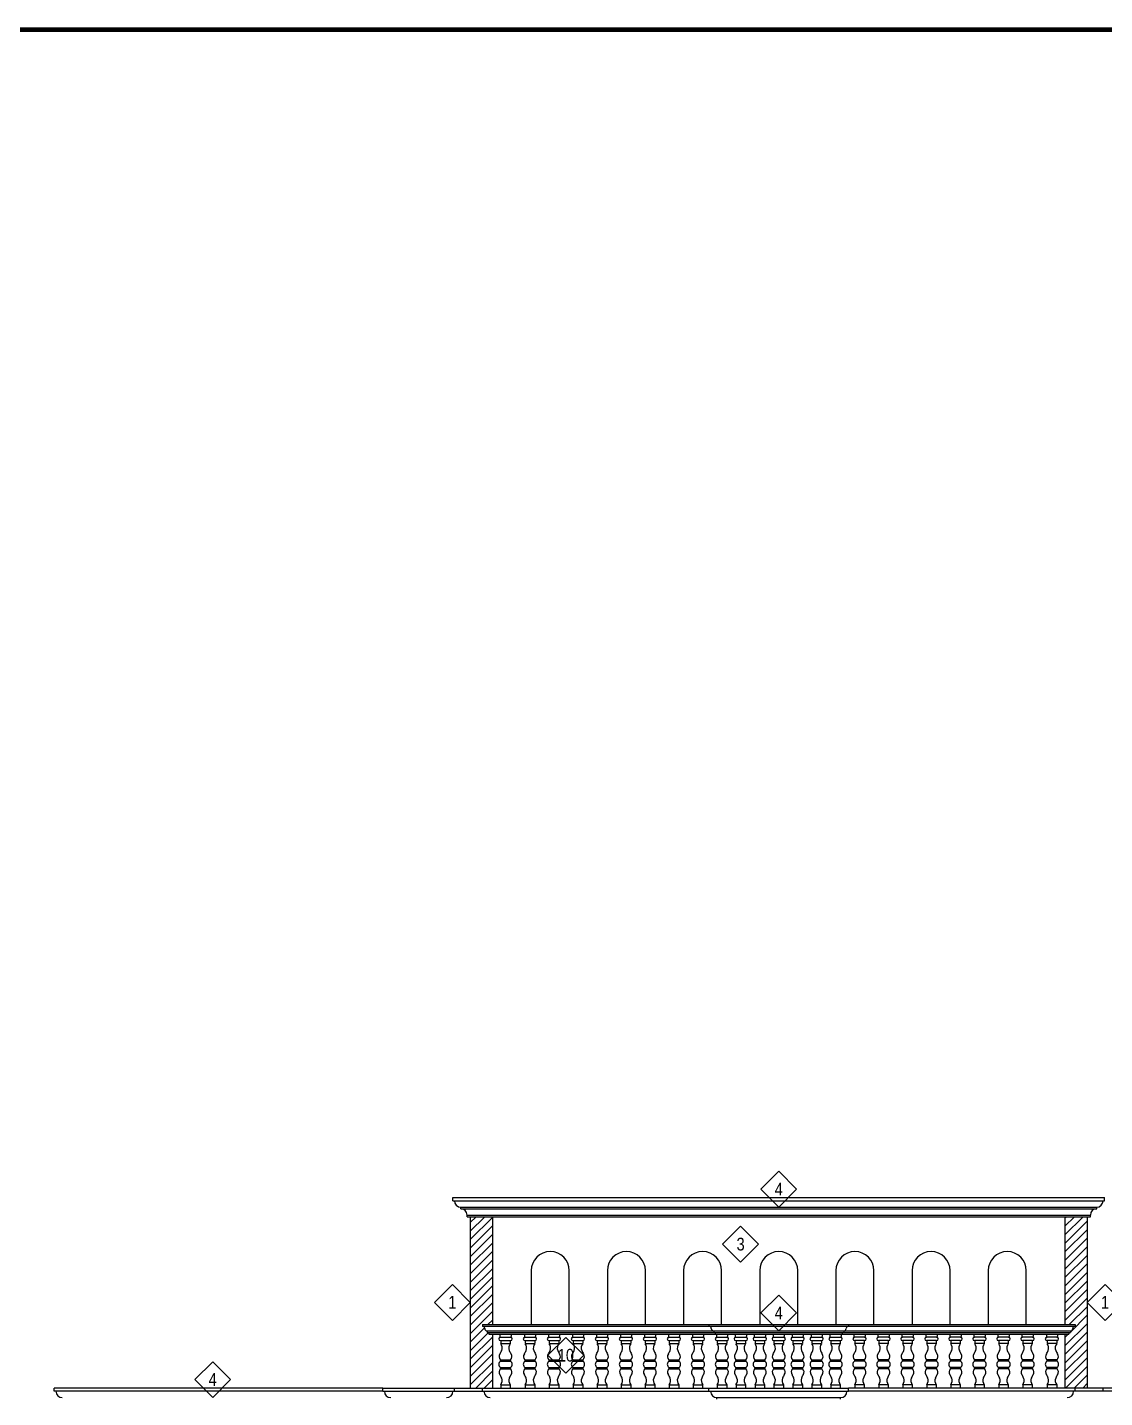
# Model space of a CAD drawing. Header units: millimetres. Extents: x 0 to 273, y 0 to 92.
# Drawn here: x 16.92 to 33.9, y 22.7 to 44.29 of the extents above; entities that cross this region are included whole.
import ezdxf
from ezdxf.enums import TextEntityAlignment as Align

# ---------------------------------------------------------------- set-up
doc = ezdxf.new("R2010")
doc.units = ezdxf.units.MM
for name, color, linetype in [('Ashurados', 8, 'Continuous'), ('FORMATO', 7, 'Continuous'), ('Texto', 7, 'Continuous'), ('Trazo', 7, 'Continuous')]:
    doc.layers.add(name, color=color, linetype=linetype)
doc.styles.add('style4', font='')
doc.styles.get('style4').set_extended_font_data('DaxCondensed')
pattern_1 = [(45, (-83.70991, -69.0885), (-0.06735192, 0.06735192), [])]

msp = doc.modelspace()

# ---------------------------------------------------------------- hatches: boundary and pattern name
at = {"layer": 'Ashurados'}
h = msp.add_hatch(dxfattribs=at)
h.set_pattern_fill('ANSI31', color=4, scale=0.03, style=0)
h.set_pattern_definition(pattern_1)
h.paths.add_polyline_path([(24.253, 25.55), (23.903, 25.55), (23.903, 22.85), (24.093, 22.85), (24.253, 22.85), (24.253, 23.7), (24.193, 23.7), (24.193, 23.725), (24.168, 23.725), (24.168, 23.75, -0.414214), (24.13, 23.788, 0.414214), (24.093, 23.825), (24.093, 23.85), (24.253, 23.85)])
h = msp.add_hatch(dxfattribs=at)
h.set_pattern_fill('ANSI31', color=4, scale=0.03, style=0)
h.set_pattern_definition(pattern_1)
h.paths.add_polyline_path([(33.273, 23.85), (33.433, 23.85), (33.433, 23.825, 0.414214), (33.395, 23.788, -0.414214), (33.358, 23.75), (33.358, 23.725), (33.333, 23.725), (33.333, 23.7), (33.273, 23.7), (33.273, 22.85), (33.433, 22.85), (33.623, 22.85), (33.623, 25.55), (33.273, 25.55)])

# ---------------------------------------------------------------- linework, layer by layer
at = {"layer": 'FORMATO', "const_width": 0.075}
msp.add_lwpolyline([(56.025, 1.5), (56.025, 44.25), (1.5, 44.25), (1.5, 1.5)], close=True, dxfattribs=at)
at = {"layer": 'Texto'}
for points in [[(28.48, 25.983), (28.763, 26.266), (29.045, 25.983), (28.763, 25.7)], [(27.879, 25.116), (28.162, 25.399), (28.445, 25.116), (28.162, 24.833)], [(23.337, 24.2), (23.62, 24.483), (23.903, 24.2), (23.62, 23.917)], [(33.623, 24.2), (33.905, 24.483), (34.188, 24.2), (33.905, 23.917)], [(28.48, 24.033), (28.763, 24.316), (29.045, 24.033), (28.763, 23.75)], [(25.126, 23.366), (25.409, 23.649), (25.692, 23.366), (25.409, 23.083)], [(19.56, 22.983), (19.843, 23.266), (20.125, 22.983), (19.843, 22.7)]]:
    msp.add_lwpolyline(points, close=True, dxfattribs=at)
at = {"layer": 'Trazo', "color": 4}
for p, q in [((23.628, 25.85), (33.898, 25.85)), ((23.628, 25.8), (23.628, 25.85)), ((23.628, 25.8), (33.898, 25.8)), ((23.753, 25.7), (33.773, 25.7)), ((23.753, 25.675), (23.753, 25.7)), ((33.773, 25.675), (33.773, 25.7)), ((33.898, 25.8), (33.898, 25.85)), ((23.753, 25.675), (33.773, 25.675)), ((23.853, 25.575), (33.673, 25.575)), ((23.853, 25.55), (23.853, 25.575)), ((23.853, 25.55), (33.673, 25.55)), ((33.673, 25.55), (33.673, 25.575)), ((24.093, 23.85), (33.433, 23.85)), ((24.093, 23.85), (24.093, 23.825)), ((24.093, 23.825), (33.433, 23.825)), ((24.168, 23.75), (33.358, 23.75)), ((24.168, 23.75), (24.168, 23.725)), ((27.663, 23.85), (27.663, 23.825)), ((27.738, 23.75), (27.738, 23.725)), ((29.788, 23.75), (29.788, 23.725)), ((29.863, 23.85), (29.863, 23.825)), ((33.358, 23.75), (33.358, 23.725)), ((33.433, 23.85), (33.433, 23.825)), ((24.168, 23.725), (33.358, 23.725)), ((24.193, 23.725), (24.193, 23.7)), ((24.193, 23.7), (33.333, 23.7)), ((27.763, 23.725), (27.763, 23.7)), ((29.763, 23.725), (29.763, 23.7)), ((33.333, 23.725), (33.333, 23.7)), ((22.523, 22.85), (17.348, 22.85)), ((17.348, 22.8), (17.348, 22.85)), ((22.523, 22.8), (17.348, 22.8)), ((23.653, 22.85), (24.093, 22.85)), ((23.653, 22.8), (24.093, 22.8)), ((24.093, 22.85), (27.663, 22.85)), ((24.093, 22.8), (24.093, 22.85)), ((24.093, 22.8), (27.663, 22.8)), ((33.433, 22.85), (29.863, 22.85)), ((33.433, 22.8), (29.863, 22.8)), ((33.433, 22.8), (33.433, 22.85)), ((33.873, 22.85), (33.433, 22.85)), ((33.873, 22.8), (33.433, 22.8))]:
    msp.add_line(p, q, dxfattribs=at)
at = {"layer": 'Trazo'}
for p, q in [((23.903, 25.55), (23.903, 22.85)), ((33.623, 25.55), (33.623, 22.85)), ((24.37, 23.7), (24.37, 23.66)), ((24.377, 23.65), (24.537, 23.65)), ((24.377, 23.6), (24.537, 23.6)), ((24.382, 23.6), (24.382, 23.55)), ((24.382, 23.55), (24.532, 23.55)), ((24.532, 23.6), (24.532, 23.55)), ((24.545, 23.7), (24.545, 23.66)), ((24.755, 23.7), (24.755, 23.66)), ((24.763, 23.65), (24.923, 23.65)), ((24.763, 23.6), (24.923, 23.6)), ((24.768, 23.6), (24.768, 23.55)), ((24.768, 23.55), (24.918, 23.55)), ((24.918, 23.6), (24.918, 23.55)), ((24.93, 23.7), (24.93, 23.66)), ((25.133, 23.7), (25.133, 23.66)), ((25.141, 23.65), (25.301, 23.65)), ((25.141, 23.6), (25.301, 23.6)), ((25.146, 23.6), (25.146, 23.55)), ((25.146, 23.55), (25.296, 23.55)), ((25.296, 23.6), (25.296, 23.55)), ((25.308, 23.7), (25.308, 23.66)), ((25.511, 23.7), (25.511, 23.66)), ((25.519, 23.65), (25.679, 23.65)), ((25.519, 23.6), (25.679, 23.6)), ((25.524, 23.6), (25.524, 23.55)), ((25.524, 23.55), (25.674, 23.55)), ((25.674, 23.6), (25.674, 23.55)), ((25.686, 23.7), (25.686, 23.66)), ((25.889, 23.7), (25.889, 23.66)), ((25.897, 23.65), (26.057, 23.65)), ((25.897, 23.6), (26.057, 23.6)), ((25.902, 23.6), (25.902, 23.55)), ((25.902, 23.55), (26.052, 23.55)), ((26.052, 23.6), (26.052, 23.55)), ((26.064, 23.7), (26.064, 23.66)), ((26.268, 23.7), (26.268, 23.66)), ((26.275, 23.65), (26.435, 23.65)), ((26.275, 23.6), (26.435, 23.6)), ((26.28, 23.6), (26.28, 23.55)), ((26.28, 23.55), (26.43, 23.55)), ((26.43, 23.6), (26.43, 23.55)), ((26.443, 23.7), (26.443, 23.66)), ((26.646, 23.7), (26.646, 23.66)), ((26.653, 23.65), (26.813, 23.65)), ((26.653, 23.6), (26.813, 23.6)), ((26.658, 23.6), (26.658, 23.55)), ((26.658, 23.55), (26.808, 23.55)), ((26.808, 23.6), (26.808, 23.55)), ((26.821, 23.7), (26.821, 23.66)), ((27.024, 23.7), (27.024, 23.66)), ((27.031, 23.65), (27.191, 23.65)), ((27.031, 23.6), (27.191, 23.6)), ((27.036, 23.6), (27.036, 23.55)), ((27.036, 23.55), (27.186, 23.55)), ((27.186, 23.6), (27.186, 23.55)), ((27.199, 23.7), (27.199, 23.66)), ((27.402, 23.7), (27.402, 23.66)), ((27.409, 23.65), (27.569, 23.65)), ((27.409, 23.6), (27.569, 23.6)), ((27.414, 23.6), (27.414, 23.55)), ((27.414, 23.55), (27.564, 23.55)), ((27.564, 23.6), (27.564, 23.55)), ((27.577, 23.7), (27.577, 23.66)), ((27.78, 23.7), (27.78, 23.66)), ((27.788, 23.65), (27.948, 23.65)), ((27.788, 23.6), (27.948, 23.6)), ((27.793, 23.6), (27.793, 23.55)), ((27.793, 23.55), (27.943, 23.55)), ((27.943, 23.6), (27.943, 23.55)), ((27.955, 23.7), (27.955, 23.66)), ((28.078, 23.7), (28.078, 23.66)), ((28.085, 23.65), (28.245, 23.65)), ((28.085, 23.6), (28.245, 23.6)), ((28.09, 23.6), (28.09, 23.55)), ((28.09, 23.55), (28.24, 23.55)), ((28.24, 23.6), (28.24, 23.55)), ((28.253, 23.7), (28.253, 23.66)), ((28.378, 23.7), (28.378, 23.66)), ((28.385, 23.65), (28.545, 23.65)), ((28.385, 23.6), (28.545, 23.6)), ((28.39, 23.6), (28.39, 23.55)), ((28.39, 23.55), (28.54, 23.55)), ((28.54, 23.6), (28.54, 23.55)), ((28.553, 23.7), (28.553, 23.66)), ((28.675, 23.7), (28.675, 23.66)), ((28.683, 23.65), (28.843, 23.65)), ((28.683, 23.6), (28.843, 23.6)), ((28.688, 23.6), (28.688, 23.55)), ((28.688, 23.55), (28.838, 23.55)), ((28.838, 23.6), (28.838, 23.55)), ((28.85, 23.7), (28.85, 23.66)), ((28.973, 23.7), (28.973, 23.66)), ((28.98, 23.65), (29.14, 23.65)), ((28.98, 23.6), (29.14, 23.6)), ((28.985, 23.6), (28.985, 23.55)), ((28.985, 23.55), (29.135, 23.55)), ((29.135, 23.6), (29.135, 23.55)), ((29.148, 23.7), (29.148, 23.66)), ((29.273, 23.7), (29.273, 23.66)), ((29.28, 23.65), (29.44, 23.65)), ((29.28, 23.6), (29.44, 23.6)), ((29.285, 23.6), (29.285, 23.55)), ((29.285, 23.55), (29.435, 23.55)), ((29.435, 23.6), (29.435, 23.55)), ((29.448, 23.7), (29.448, 23.66)), ((29.57, 23.7), (29.57, 23.66)), ((29.578, 23.65), (29.738, 23.65)), ((29.578, 23.6), (29.738, 23.6)), ((29.583, 23.6), (29.583, 23.55)), ((29.583, 23.55), (29.733, 23.55)), ((29.733, 23.6), (29.733, 23.55)), ((29.745, 23.7), (29.745, 23.66)), ((29.948, 23.7), (29.948, 23.66)), ((30.116, 23.65), (29.956, 23.65)), ((30.116, 23.6), (29.956, 23.6)), ((29.961, 23.6), (29.961, 23.55)), ((30.111, 23.55), (29.961, 23.55)), ((30.111, 23.6), (30.111, 23.55)), ((30.123, 23.7), (30.123, 23.66)), ((30.326, 23.7), (30.326, 23.66)), ((30.494, 23.65), (30.334, 23.65)), ((30.494, 23.6), (30.334, 23.6)), ((30.339, 23.6), (30.339, 23.55)), ((30.489, 23.55), (30.339, 23.55)), ((30.489, 23.6), (30.489, 23.55)), ((30.501, 23.7), (30.501, 23.66)), ((30.704, 23.7), (30.704, 23.66)), ((30.872, 23.65), (30.712, 23.65)), ((30.872, 23.6), (30.712, 23.6)), ((30.717, 23.6), (30.717, 23.55)), ((30.867, 23.55), (30.717, 23.55)), ((30.867, 23.6), (30.867, 23.55)), ((30.879, 23.7), (30.879, 23.66)), ((31.083, 23.7), (31.083, 23.66)), ((31.25, 23.65), (31.09, 23.65)), ((31.25, 23.6), (31.09, 23.6)), ((31.095, 23.6), (31.095, 23.55)), ((31.245, 23.55), (31.095, 23.55)), ((31.245, 23.6), (31.245, 23.55)), ((31.258, 23.7), (31.258, 23.66)), ((31.461, 23.7), (31.461, 23.66)), ((31.628, 23.65), (31.468, 23.65)), ((31.628, 23.6), (31.468, 23.6)), ((31.473, 23.6), (31.473, 23.55)), ((31.623, 23.55), (31.473, 23.55)), ((31.623, 23.6), (31.623, 23.55)), ((31.636, 23.7), (31.636, 23.66)), ((31.839, 23.7), (31.839, 23.66)), ((32.006, 23.65), (31.846, 23.65)), ((32.006, 23.6), (31.846, 23.6)), ((31.851, 23.6), (31.851, 23.55)), ((32.001, 23.55), (31.851, 23.55)), ((32.001, 23.6), (32.001, 23.55)), ((32.014, 23.7), (32.014, 23.66)), ((32.217, 23.7), (32.217, 23.66)), ((32.384, 23.65), (32.224, 23.65)), ((32.384, 23.6), (32.224, 23.6)), ((32.229, 23.6), (32.229, 23.55)), ((32.379, 23.55), (32.229, 23.55)), ((32.379, 23.6), (32.379, 23.55)), ((32.392, 23.7), (32.392, 23.66)), ((32.595, 23.7), (32.595, 23.66)), ((32.763, 23.65), (32.603, 23.65)), ((32.763, 23.6), (32.603, 23.6)), ((32.608, 23.6), (32.608, 23.55)), ((32.758, 23.55), (32.608, 23.55)), ((32.758, 23.6), (32.758, 23.55)), ((32.77, 23.7), (32.77, 23.66)), ((32.98, 23.7), (32.98, 23.66)), ((33.148, 23.65), (32.988, 23.65)), ((33.148, 23.6), (32.988, 23.6)), ((32.993, 23.6), (32.993, 23.55)), ((33.143, 23.55), (32.993, 23.55)), ((33.143, 23.6), (33.143, 23.55)), ((33.155, 23.7), (33.155, 23.66)), ((24.377, 23.295), (24.537, 23.295)), ((24.377, 23.275), (24.537, 23.275)), ((24.377, 23.175), (24.537, 23.175)), ((24.377, 23.155), (24.537, 23.155)), ((24.763, 23.295), (24.923, 23.295)), ((24.763, 23.275), (24.923, 23.275)), ((24.763, 23.175), (24.923, 23.175)), ((24.763, 23.155), (24.923, 23.155)), ((25.141, 23.295), (25.301, 23.295)), ((25.141, 23.275), (25.301, 23.275)), ((25.141, 23.175), (25.301, 23.175)), ((25.141, 23.155), (25.301, 23.155)), ((25.519, 23.295), (25.679, 23.295)), ((25.519, 23.275), (25.679, 23.275)), ((25.519, 23.175), (25.679, 23.175)), ((25.519, 23.155), (25.679, 23.155)), ((25.897, 23.295), (26.057, 23.295)), ((25.897, 23.275), (26.057, 23.275)), ((25.897, 23.175), (26.057, 23.175)), ((25.897, 23.155), (26.057, 23.155)), ((26.275, 23.295), (26.435, 23.295)), ((26.275, 23.275), (26.435, 23.275)), ((26.275, 23.175), (26.435, 23.175)), ((26.275, 23.155), (26.435, 23.155)), ((26.653, 23.295), (26.813, 23.295)), ((26.653, 23.275), (26.813, 23.275)), ((26.653, 23.175), (26.813, 23.175)), ((26.653, 23.155), (26.813, 23.155)), ((27.031, 23.295), (27.191, 23.295)), ((27.031, 23.275), (27.191, 23.275)), ((27.031, 23.175), (27.191, 23.175)), ((27.031, 23.155), (27.191, 23.155)), ((27.409, 23.295), (27.569, 23.295)), ((27.409, 23.275), (27.569, 23.275)), ((27.409, 23.175), (27.569, 23.175)), ((27.409, 23.155), (27.569, 23.155)), ((27.788, 23.295), (27.948, 23.295)), ((27.788, 23.275), (27.948, 23.275)), ((27.788, 23.175), (27.948, 23.175)), ((27.788, 23.155), (27.948, 23.155)), ((28.085, 23.295), (28.245, 23.295)), ((28.085, 23.275), (28.245, 23.275)), ((28.085, 23.175), (28.245, 23.175)), ((28.085, 23.155), (28.245, 23.155)), ((28.385, 23.295), (28.545, 23.295)), ((28.385, 23.275), (28.545, 23.275)), ((28.385, 23.175), (28.545, 23.175)), ((28.385, 23.155), (28.545, 23.155)), ((28.683, 23.295), (28.843, 23.295)), ((28.683, 23.275), (28.843, 23.275)), ((28.683, 23.175), (28.843, 23.175)), ((28.683, 23.155), (28.843, 23.155)), ((28.98, 23.295), (29.14, 23.295)), ((28.98, 23.275), (29.14, 23.275)), ((28.98, 23.175), (29.14, 23.175)), ((28.98, 23.155), (29.14, 23.155)), ((29.28, 23.295), (29.44, 23.295)), ((29.28, 23.275), (29.44, 23.275)), ((29.28, 23.175), (29.44, 23.175)), ((29.28, 23.155), (29.44, 23.155)), ((29.578, 23.295), (29.738, 23.295)), ((29.578, 23.275), (29.738, 23.275)), ((29.578, 23.175), (29.738, 23.175)), ((29.578, 23.155), (29.738, 23.155)), ((30.116, 23.295), (29.956, 23.295)), ((30.116, 23.275), (29.956, 23.275)), ((30.116, 23.175), (29.956, 23.175)), ((30.116, 23.155), (29.956, 23.155)), ((30.494, 23.295), (30.334, 23.295)), ((30.494, 23.275), (30.334, 23.275)), ((30.494, 23.175), (30.334, 23.175)), ((30.494, 23.155), (30.334, 23.155)), ((30.872, 23.295), (30.712, 23.295)), ((30.872, 23.275), (30.712, 23.275)), ((30.872, 23.175), (30.712, 23.175)), ((30.872, 23.155), (30.712, 23.155)), ((31.25, 23.295), (31.09, 23.295)), ((31.25, 23.275), (31.09, 23.275)), ((31.25, 23.175), (31.09, 23.175)), ((31.25, 23.155), (31.09, 23.155)), ((31.628, 23.295), (31.468, 23.295)), ((31.628, 23.275), (31.468, 23.275)), ((31.628, 23.175), (31.468, 23.175)), ((31.628, 23.155), (31.468, 23.155)), ((32.006, 23.295), (31.846, 23.295)), ((32.006, 23.275), (31.846, 23.275)), ((32.006, 23.175), (31.846, 23.175)), ((32.006, 23.155), (31.846, 23.155)), ((32.384, 23.295), (32.224, 23.295)), ((32.384, 23.275), (32.224, 23.275)), ((32.384, 23.175), (32.224, 23.175)), ((32.384, 23.155), (32.224, 23.155)), ((32.763, 23.295), (32.603, 23.295)), ((32.763, 23.275), (32.603, 23.275)), ((32.763, 23.175), (32.603, 23.175)), ((32.763, 23.155), (32.603, 23.155)), ((33.148, 23.295), (32.988, 23.295)), ((33.148, 23.275), (32.988, 23.275)), ((33.148, 23.175), (32.988, 23.175)), ((33.148, 23.155), (32.988, 23.155)), ((24.382, 22.9), (24.532, 22.9)), ((24.382, 22.9), (24.382, 22.85)), ((24.532, 22.9), (24.532, 22.85)), ((24.768, 22.9), (24.918, 22.9)), ((24.768, 22.9), (24.768, 22.85)), ((24.918, 22.9), (24.918, 22.85)), ((25.146, 22.9), (25.296, 22.9)), ((25.146, 22.9), (25.146, 22.85)), ((25.296, 22.9), (25.296, 22.85)), ((25.524, 22.9), (25.674, 22.9)), ((25.524, 22.9), (25.524, 22.85)), ((25.674, 22.9), (25.674, 22.85)), ((25.902, 22.9), (26.052, 22.9)), ((25.902, 22.9), (25.902, 22.85)), ((26.052, 22.9), (26.052, 22.85)), ((26.28, 22.9), (26.43, 22.9)), ((26.28, 22.9), (26.28, 22.85)), ((26.43, 22.9), (26.43, 22.85)), ((26.658, 22.9), (26.808, 22.9)), ((26.658, 22.9), (26.658, 22.85)), ((26.808, 22.9), (26.808, 22.85)), ((27.036, 22.9), (27.186, 22.9)), ((27.036, 22.9), (27.036, 22.85)), ((27.186, 22.9), (27.186, 22.85)), ((27.414, 22.9), (27.564, 22.9)), ((27.414, 22.9), (27.414, 22.85)), ((27.564, 22.9), (27.564, 22.85)), ((27.793, 22.9), (27.943, 22.9)), ((27.793, 22.9), (27.793, 22.85)), ((27.943, 22.9), (27.943, 22.85)), ((28.09, 22.9), (28.24, 22.9)), ((28.09, 22.9), (28.09, 22.85)), ((28.24, 22.9), (28.24, 22.85)), ((28.39, 22.9), (28.54, 22.9)), ((28.39, 22.9), (28.39, 22.85)), ((28.54, 22.9), (28.54, 22.85)), ((28.688, 22.9), (28.838, 22.9)), ((28.688, 22.9), (28.688, 22.85)), ((28.838, 22.9), (28.838, 22.85)), ((28.985, 22.9), (29.135, 22.9)), ((28.985, 22.9), (28.985, 22.85)), ((29.135, 22.9), (29.135, 22.85)), ((29.285, 22.9), (29.435, 22.9)), ((29.285, 22.9), (29.285, 22.85)), ((29.435, 22.9), (29.435, 22.85)), ((29.583, 22.9), (29.733, 22.9)), ((29.583, 22.9), (29.583, 22.85)), ((29.733, 22.9), (29.733, 22.85)), ((30.111, 22.9), (29.961, 22.9)), ((29.961, 22.9), (29.961, 22.85)), ((30.111, 22.9), (30.111, 22.85)), ((30.489, 22.9), (30.339, 22.9)), ((30.339, 22.9), (30.339, 22.85)), ((30.489, 22.9), (30.489, 22.85)), ((30.867, 22.9), (30.717, 22.9)), ((30.717, 22.9), (30.717, 22.85)), ((30.867, 22.9), (30.867, 22.85)), ((31.245, 22.9), (31.095, 22.9)), ((31.095, 22.9), (31.095, 22.85)), ((31.245, 22.9), (31.245, 22.85)), ((31.623, 22.9), (31.473, 22.9)), ((31.473, 22.9), (31.473, 22.85)), ((31.623, 22.9), (31.623, 22.85)), ((32.001, 22.9), (31.851, 22.9)), ((31.851, 22.9), (31.851, 22.85)), ((32.001, 22.9), (32.001, 22.85)), ((32.379, 22.9), (32.229, 22.9)), ((32.229, 22.9), (32.229, 22.85)), ((32.379, 22.9), (32.379, 22.85)), ((32.758, 22.9), (32.608, 22.9)), ((32.608, 22.9), (32.608, 22.85)), ((32.758, 22.9), (32.758, 22.85)), ((33.143, 22.9), (32.993, 22.9)), ((32.993, 22.9), (32.993, 22.85)), ((33.143, 22.9), (33.143, 22.85)), ((22.523, 22.85), (23.653, 22.85)), ((22.523, 22.8), (22.523, 22.85)), ((22.523, 22.8), (23.653, 22.8)), ((23.653, 22.8), (23.653, 22.85)), ((24.382, 22.85), (24.532, 22.85)), ((24.768, 22.85), (24.918, 22.85)), ((25.146, 22.85), (25.296, 22.85)), ((25.524, 22.85), (25.674, 22.85)), ((25.902, 22.85), (26.052, 22.85)), ((26.28, 22.85), (26.43, 22.85)), ((26.658, 22.85), (26.808, 22.85)), ((27.036, 22.85), (27.186, 22.85)), ((27.414, 22.85), (27.564, 22.85)), ((27.663, 22.85), (29.863, 22.85)), ((27.663, 22.8), (27.663, 22.85)), ((27.663, 22.8), (29.863, 22.8)), ((27.788, 22.7), (29.738, 22.7)), ((27.788, 22.675), (27.788, 22.7)), ((27.793, 22.85), (27.943, 22.85)), ((28.09, 22.85), (28.24, 22.85)), ((28.39, 22.85), (28.54, 22.85)), ((28.688, 22.85), (28.838, 22.85)), ((28.985, 22.85), (29.135, 22.85)), ((29.285, 22.85), (29.435, 22.85)), ((29.583, 22.85), (29.733, 22.85)), ((29.738, 22.675), (29.738, 22.7)), ((29.863, 22.8), (29.863, 22.85)), ((30.111, 22.85), (29.961, 22.85)), ((30.489, 22.85), (30.339, 22.85)), ((30.867, 22.85), (30.717, 22.85)), ((31.245, 22.85), (31.095, 22.85)), ((31.623, 22.85), (31.473, 22.85)), ((32.001, 22.85), (31.851, 22.85)), ((32.379, 22.85), (32.229, 22.85)), ((32.758, 22.85), (32.608, 22.85)), ((33.143, 22.85), (32.993, 22.85)), ((35.003, 22.85), (33.873, 22.85)), ((33.873, 22.8), (33.873, 22.85)), ((35.003, 22.8), (33.873, 22.8))]:
    msp.add_line(p, q, dxfattribs=at)
at = {"layer": 'Trazo', "color": 8}
for p, q in [((24.253, 25.55), (24.253, 23.85)), ((33.273, 25.55), (33.273, 23.85)), ((24.253, 23.7), (24.253, 22.85)), ((33.273, 23.7), (33.273, 22.85))]:
    msp.add_line(p, q, dxfattribs=at)
at = {"layer": 'Trazo'}
for points in [[(25.463, 23.85), (25.463, 24.7, 1), (24.863, 24.7), (24.863, 23.85)], [(26.663, 23.85), (26.663, 24.7, 1), (26.063, 24.7), (26.063, 23.85)], [(27.863, 23.85), (27.863, 24.7, 1), (27.263, 24.7), (27.263, 23.85)], [(29.063, 23.85), (29.063, 24.7, 1), (28.463, 24.7), (28.463, 23.85)], [(30.263, 23.85), (30.263, 24.7, 1), (29.663, 24.7), (29.663, 23.85)], [(31.463, 23.85), (31.463, 24.7, 1), (30.863, 24.7), (30.863, 23.85)], [(32.663, 23.85), (32.663, 24.7, 1), (32.063, 24.7), (32.063, 23.85)]]:
    msp.add_lwpolyline(points, format="xyb", dxfattribs=at)
at = {"layer": 'Trazo', "color": 4}
for centre, radius, start, end in [((23.753, 25.8), 0.1, 180, 270), ((33.773, 25.8), 0.1, 270, 0), ((23.753, 25.575), 0.1, 0, 90), ((33.773, 25.575), 0.1, 90, 180), ((24.093, 23.788), 0.0375, 0, 90), ((24.168, 23.788), 0.0375, 180, 270), ((27.663, 23.788), 0.0375, 0, 90), ((27.738, 23.788), 0.0375, 180, 270), ((29.788, 23.788), 0.0375, 270, 0), ((29.863, 23.788), 0.0375, 90, 180), ((33.358, 23.788), 0.0375, 270, 0), ((33.433, 23.788), 0.0375, 90, 180), ((17.473, 22.8), 0.1, 180, 270), ((24.218, 22.8), 0.1, 180, 270), ((33.308, 22.8), 0.1, 270, 0)]:
    msp.add_arc(centre, radius, start, end, dxfattribs=at)
at = {"layer": 'Trazo'}
for centre, radius, start, end in [((24.377, 23.625), 0.025, 90, 270), ((24.38, 23.66), 0.01, 180, 270), ((24.294, 23.482), 0.111, 338.8149, 37.3999), ((24.621, 23.482), 0.111, 142.6001, 201.1851), ((24.535, 23.66), 0.01, 270, 360), ((24.537, 23.625), 0.025, 270, 90), ((24.763, 23.625), 0.025, 90, 270), ((24.765, 23.66), 0.01, 180, 270), ((24.679, 23.482), 0.111, 338.8149, 37.3999), ((25.006, 23.482), 0.111, 142.6001, 201.1851), ((24.92, 23.66), 0.01, 270, 360), ((24.923, 23.625), 0.025, 270, 90), ((25.141, 23.625), 0.025, 90, 270), ((25.143, 23.66), 0.01, 180, 270), ((25.057, 23.482), 0.111, 338.8149, 37.3999), ((25.384, 23.482), 0.111, 142.6001, 201.1851), ((25.298, 23.66), 0.01, 270, 360), ((25.301, 23.625), 0.025, 270, 90), ((25.519, 23.625), 0.025, 90, 270), ((25.521, 23.66), 0.01, 180, 270), ((25.435, 23.482), 0.111, 338.8149, 37.3999), ((25.762, 23.482), 0.111, 142.6001, 201.1851), ((25.676, 23.66), 0.01, 270, 360), ((25.679, 23.625), 0.025, 270, 90), ((25.897, 23.625), 0.025, 90, 270), ((25.899, 23.66), 0.01, 180, 270), ((25.813, 23.482), 0.111, 338.8149, 37.3999), ((26.14, 23.482), 0.111, 142.6001, 201.1851), ((26.054, 23.66), 0.01, 270, 360), ((26.057, 23.625), 0.025, 270, 90), ((26.275, 23.625), 0.025, 90, 270), ((26.278, 23.66), 0.01, 180, 270), ((26.191, 23.482), 0.111, 338.8149, 37.3999), ((26.519, 23.482), 0.111, 142.6001, 201.1851), ((26.433, 23.66), 0.01, 270, 360), ((26.435, 23.625), 0.025, 270, 90), ((26.653, 23.625), 0.025, 90, 270), ((26.656, 23.66), 0.01, 180, 270), ((26.57, 23.482), 0.111, 338.8149, 37.3999), ((26.897, 23.482), 0.111, 142.6001, 201.1851), ((26.811, 23.66), 0.01, 270, 360), ((26.813, 23.625), 0.025, 270, 90), ((27.031, 23.625), 0.025, 90, 270), ((27.034, 23.66), 0.01, 180, 270), ((26.948, 23.482), 0.111, 338.8149, 37.3999), ((27.275, 23.482), 0.111, 142.6001, 201.1851), ((27.189, 23.66), 0.01, 270, 360), ((27.191, 23.625), 0.025, 270, 90), ((27.409, 23.625), 0.025, 90, 270), ((27.412, 23.66), 0.01, 180, 270), ((27.326, 23.482), 0.111, 338.8149, 37.3999), ((27.653, 23.482), 0.111, 142.6001, 201.1851), ((27.567, 23.66), 0.01, 270, 360), ((27.569, 23.625), 0.025, 270, 90), ((27.788, 23.625), 0.025, 90, 270), ((27.79, 23.66), 0.01, 180, 270), ((27.704, 23.482), 0.111, 338.8149, 37.3999), ((28.031, 23.482), 0.111, 142.6001, 201.1851), ((27.945, 23.66), 0.01, 270, 360), ((27.948, 23.625), 0.025, 270, 90), ((28.085, 23.625), 0.025, 90, 270), ((28.088, 23.66), 0.01, 180, 270), ((28.001, 23.482), 0.111, 338.8149, 37.3999), ((28.329, 23.482), 0.111, 142.6001, 201.1851), ((28.243, 23.66), 0.01, 270, 360), ((28.245, 23.625), 0.025, 270, 90), ((28.385, 23.625), 0.025, 90, 270), ((28.388, 23.66), 0.01, 180, 270), ((28.301, 23.482), 0.111, 338.8149, 37.3999), ((28.629, 23.482), 0.111, 142.6001, 201.1851), ((28.543, 23.66), 0.01, 270, 360), ((28.545, 23.625), 0.025, 270, 90), ((28.683, 23.625), 0.025, 90, 270), ((28.685, 23.66), 0.01, 180, 270), ((28.599, 23.482), 0.111, 338.8149, 37.3999), ((28.926, 23.482), 0.111, 142.6001, 201.1851), ((28.84, 23.66), 0.01, 270, 360), ((28.843, 23.625), 0.025, 270, 90), ((28.98, 23.625), 0.025, 90, 270), ((28.983, 23.66), 0.01, 180, 270), ((28.896, 23.482), 0.111, 338.8149, 37.3999), ((29.224, 23.482), 0.111, 142.6001, 201.1851), ((29.138, 23.66), 0.01, 270, 360), ((29.14, 23.625), 0.025, 270, 90), ((29.28, 23.625), 0.025, 90, 270), ((29.283, 23.66), 0.01, 180, 270), ((29.196, 23.482), 0.111, 338.8149, 37.3999), ((29.524, 23.482), 0.111, 142.6001, 201.1851), ((29.438, 23.66), 0.01, 270, 360), ((29.44, 23.625), 0.025, 270, 90), ((29.578, 23.625), 0.025, 90, 270), ((29.58, 23.66), 0.01, 180, 270), ((29.494, 23.482), 0.111, 338.8149, 37.3999), ((29.821, 23.482), 0.111, 142.6001, 201.1851), ((29.735, 23.66), 0.01, 270, 360), ((29.738, 23.625), 0.025, 270, 90), ((29.956, 23.625), 0.025, 90, 270), ((29.958, 23.66), 0.01, 180, 270), ((29.872, 23.482), 0.111, 338.8149, 37.3999), ((30.199, 23.482), 0.111, 142.6001, 201.1851), ((30.113, 23.66), 0.01, 270, 360), ((30.116, 23.625), 0.025, 270, 90), ((30.334, 23.625), 0.025, 90, 270), ((30.336, 23.66), 0.01, 180, 270), ((30.25, 23.482), 0.111, 338.8149, 37.3999), ((30.577, 23.482), 0.111, 142.6001, 201.1851), ((30.491, 23.66), 0.01, 270, 360), ((30.494, 23.625), 0.025, 270, 90), ((30.712, 23.625), 0.025, 90, 270), ((30.714, 23.66), 0.01, 180, 270), ((30.628, 23.482), 0.111, 338.8149, 37.3999), ((30.955, 23.482), 0.111, 142.6001, 201.1851), ((30.869, 23.66), 0.01, 270, 360), ((30.872, 23.625), 0.025, 270, 90), ((31.09, 23.625), 0.025, 90, 270), ((31.093, 23.66), 0.01, 180, 270), ((31.006, 23.482), 0.111, 338.8149, 37.3999), ((31.334, 23.482), 0.111, 142.6001, 201.1851), ((31.248, 23.66), 0.01, 270, 360), ((31.25, 23.625), 0.025, 270, 90), ((31.468, 23.625), 0.025, 90, 270), ((31.471, 23.66), 0.01, 180, 270), ((31.385, 23.482), 0.111, 338.8149, 37.3999), ((31.712, 23.482), 0.111, 142.6001, 201.1851), ((31.626, 23.66), 0.01, 270, 360), ((31.628, 23.625), 0.025, 270, 90), ((31.846, 23.625), 0.025, 90, 270), ((31.849, 23.66), 0.01, 180, 270), ((31.763, 23.482), 0.111, 338.8149, 37.3999), ((32.09, 23.482), 0.111, 142.6001, 201.1851), ((32.004, 23.66), 0.01, 270, 360), ((32.006, 23.625), 0.025, 270, 90), ((32.224, 23.625), 0.025, 90, 270), ((32.227, 23.66), 0.01, 180, 270), ((32.141, 23.482), 0.111, 338.8149, 37.3999), ((32.468, 23.482), 0.111, 142.6001, 201.1851), ((32.382, 23.66), 0.01, 270, 360), ((32.384, 23.625), 0.025, 270, 90), ((32.603, 23.625), 0.025, 90, 270), ((32.605, 23.66), 0.01, 180, 270), ((32.519, 23.482), 0.111, 338.8149, 37.3999), ((32.846, 23.482), 0.111, 142.6001, 201.1851), ((32.76, 23.66), 0.01, 270, 360), ((32.763, 23.625), 0.025, 270, 90), ((32.988, 23.625), 0.025, 90, 270), ((32.99, 23.66), 0.01, 180, 270), ((32.904, 23.482), 0.111, 338.8149, 37.3999), ((33.231, 23.482), 0.111, 142.6001, 201.1851), ((33.145, 23.66), 0.01, 270, 360), ((33.148, 23.625), 0.025, 270, 90), ((24.429, 23.347), 0.0731, 144.9744, 224.9844), ((24.163, 23.533), 0.251, 324.9744, 338.8149), ((24.751, 23.533), 0.251, 201.1851, 215.0256), ((24.485, 23.347), 0.0731, 315.0156, 35.0256), ((24.814, 23.347), 0.0731, 144.9744, 224.9844), ((24.548, 23.533), 0.251, 324.9744, 338.8149), ((25.137, 23.533), 0.251, 201.1851, 215.0256), ((24.871, 23.347), 0.0731, 315.0156, 35.0256), ((25.192, 23.347), 0.0731, 144.9744, 224.9844), ((24.927, 23.533), 0.251, 324.9744, 338.8149), ((25.515, 23.533), 0.251, 201.1851, 215.0256), ((25.249, 23.347), 0.0731, 315.0156, 35.0256), ((25.57, 23.347), 0.0731, 144.9744, 224.9844), ((25.305, 23.533), 0.251, 324.9744, 338.8149), ((25.893, 23.533), 0.251, 201.1851, 215.0256), ((25.627, 23.347), 0.0731, 315.0156, 35.0256), ((25.949, 23.347), 0.0731, 144.9744, 224.9844), ((25.683, 23.533), 0.251, 324.9744, 338.8149), ((26.271, 23.533), 0.251, 201.1851, 215.0256), ((26.005, 23.347), 0.0731, 315.0156, 35.0256), ((26.327, 23.347), 0.0731, 144.9744, 224.9844), ((26.061, 23.533), 0.251, 324.9744, 338.8149), ((26.649, 23.533), 0.251, 201.1851, 215.0256), ((26.383, 23.347), 0.0731, 315.0156, 35.0256), ((26.705, 23.347), 0.0731, 144.9744, 224.9844), ((26.439, 23.533), 0.251, 324.9744, 338.8149), ((27.027, 23.533), 0.251, 201.1851, 215.0256), ((26.761, 23.347), 0.0731, 315.0156, 35.0256), ((27.083, 23.347), 0.0731, 144.9744, 224.9844), ((26.817, 23.533), 0.251, 324.9744, 338.8149), ((27.405, 23.533), 0.251, 201.1851, 215.0256), ((27.14, 23.347), 0.0731, 315.0156, 35.0256), ((27.461, 23.347), 0.0731, 144.9744, 224.9844), ((27.195, 23.533), 0.251, 324.9744, 338.8149), ((27.783, 23.533), 0.251, 201.1851, 215.0256), ((27.518, 23.347), 0.0731, 315.0156, 35.0256), ((27.839, 23.347), 0.0731, 144.9744, 224.9844), ((27.573, 23.533), 0.251, 324.9744, 338.8149), ((28.162, 23.533), 0.251, 201.1851, 215.0256), ((27.896, 23.347), 0.0731, 315.0156, 35.0256), ((28.137, 23.347), 0.0731, 144.9744, 224.9844), ((27.871, 23.533), 0.251, 324.9744, 338.8149), ((28.459, 23.533), 0.251, 201.1851, 215.0256), ((28.193, 23.347), 0.0731, 315.0156, 35.0256), ((28.437, 23.347), 0.0731, 144.9744, 224.9844), ((28.171, 23.533), 0.251, 324.9744, 338.8149), ((28.759, 23.533), 0.251, 201.1851, 215.0256), ((28.493, 23.347), 0.0731, 315.0156, 35.0256), ((28.734, 23.347), 0.0731, 144.9744, 224.9844), ((28.468, 23.533), 0.251, 324.9744, 338.8149), ((29.057, 23.533), 0.251, 201.1851, 215.0256), ((28.791, 23.347), 0.0731, 315.0156, 35.0256), ((29.032, 23.347), 0.0731, 144.9744, 224.9844), ((28.766, 23.533), 0.251, 324.9744, 338.8149), ((29.354, 23.533), 0.251, 201.1851, 215.0256), ((29.088, 23.347), 0.0731, 315.0156, 35.0256), ((29.332, 23.347), 0.0731, 144.9744, 224.9844), ((29.066, 23.533), 0.251, 324.9744, 338.8149), ((29.654, 23.533), 0.251, 201.1851, 215.0256), ((29.388, 23.347), 0.0731, 315.0156, 35.0256), ((29.629, 23.347), 0.0731, 144.9744, 224.9844), ((29.363, 23.533), 0.251, 324.9744, 338.8149), ((29.952, 23.533), 0.251, 201.1851, 215.0256), ((29.686, 23.347), 0.0731, 315.0156, 35.0256), ((30.007, 23.347), 0.0731, 144.9744, 224.9844), ((29.742, 23.533), 0.251, 324.9744, 338.8149), ((30.33, 23.533), 0.251, 201.1851, 215.0256), ((30.064, 23.347), 0.0731, 315.0156, 35.0256), ((30.385, 23.347), 0.0731, 144.9744, 224.9844), ((30.12, 23.533), 0.251, 324.9744, 338.8149), ((30.708, 23.533), 0.251, 201.1851, 215.0256), ((30.442, 23.347), 0.0731, 315.0156, 35.0256), ((30.764, 23.347), 0.0731, 144.9744, 224.9844), ((30.498, 23.533), 0.251, 324.9744, 338.8149), ((31.086, 23.533), 0.251, 201.1851, 215.0256), ((30.82, 23.347), 0.0731, 315.0156, 35.0256), ((31.142, 23.347), 0.0731, 144.9744, 224.9844), ((30.876, 23.533), 0.251, 324.9744, 338.8149), ((31.464, 23.533), 0.251, 201.1851, 215.0256), ((31.198, 23.347), 0.0731, 315.0156, 35.0256), ((31.52, 23.347), 0.0731, 144.9744, 224.9844), ((31.254, 23.533), 0.251, 324.9744, 338.8149), ((31.842, 23.533), 0.251, 201.1851, 215.0256), ((31.576, 23.347), 0.0731, 315.0156, 35.0256), ((31.898, 23.347), 0.0731, 144.9744, 224.9844), ((31.632, 23.533), 0.251, 324.9744, 338.8149), ((32.22, 23.533), 0.251, 201.1851, 215.0256), ((31.955, 23.347), 0.0731, 315.0156, 35.0256), ((32.276, 23.347), 0.0731, 144.9744, 224.9844), ((32.01, 23.533), 0.251, 324.9744, 338.8149), ((32.598, 23.533), 0.251, 201.1851, 215.0256), ((32.333, 23.347), 0.0731, 315.0156, 35.0256), ((32.654, 23.347), 0.0731, 144.9744, 224.9844), ((32.388, 23.533), 0.251, 324.9744, 338.8149), ((32.977, 23.533), 0.251, 201.1851, 215.0256), ((32.711, 23.347), 0.0731, 315.0156, 35.0256), ((33.04, 23.347), 0.0731, 144.9744, 224.9844), ((32.774, 23.533), 0.251, 324.9744, 338.8149), ((33.362, 23.533), 0.251, 201.1851, 215.0256), ((33.096, 23.347), 0.0731, 315.0156, 35.0256), ((24.415, 23.225), 0.0625, 126.8699, 233.1301), ((24.429, 23.103), 0.0731, 135.0156, 215.0256), ((24.368, 23.285), 0.0135, 312.2997, 47.7003), ((24.368, 23.165), 0.0135, 312.2997, 47.7003), ((24.546, 23.285), 0.0135, 132.2997, 227.7003), ((24.546, 23.165), 0.0135, 132.2997, 227.7003), ((24.5, 23.225), 0.0625, 306.8699, 53.1301), ((24.485, 23.103), 0.0731, 324.9744, 44.9844), ((24.8, 23.225), 0.0625, 126.8699, 233.1301), ((24.814, 23.103), 0.0731, 135.0156, 215.0256), ((24.753, 23.285), 0.0135, 312.2997, 47.7003), ((24.753, 23.165), 0.0135, 312.2997, 47.7003), ((24.932, 23.285), 0.0135, 132.2997, 227.7003), ((24.932, 23.165), 0.0135, 132.2997, 227.7003), ((24.885, 23.225), 0.0625, 306.8699, 53.1301), ((24.871, 23.103), 0.0731, 324.9744, 44.9844), ((25.178, 23.225), 0.0625, 126.8699, 233.1301), ((25.192, 23.103), 0.0731, 135.0156, 215.0256), ((25.132, 23.285), 0.0135, 312.2997, 47.7003), ((25.132, 23.165), 0.0135, 312.2997, 47.7003), ((25.31, 23.285), 0.0135, 132.2997, 227.7003), ((25.31, 23.165), 0.0135, 132.2997, 227.7003), ((25.263, 23.225), 0.0625, 306.8699, 53.1301), ((25.249, 23.103), 0.0731, 324.9744, 44.9844), ((25.556, 23.225), 0.0625, 126.8699, 233.1301), ((25.57, 23.103), 0.0731, 135.0156, 215.0256), ((25.51, 23.285), 0.0135, 312.2997, 47.7003), ((25.51, 23.165), 0.0135, 312.2997, 47.7003), ((25.688, 23.285), 0.0135, 132.2997, 227.7003), ((25.688, 23.165), 0.0135, 132.2997, 227.7003), ((25.641, 23.225), 0.0625, 306.8699, 53.1301), ((25.627, 23.103), 0.0731, 324.9744, 44.9844), ((25.934, 23.225), 0.0625, 126.8699, 233.1301), ((25.949, 23.103), 0.0731, 135.0156, 215.0256), ((25.888, 23.285), 0.0135, 312.2997, 47.7003), ((25.888, 23.165), 0.0135, 312.2997, 47.7003), ((26.066, 23.285), 0.0135, 132.2997, 227.7003), ((26.066, 23.165), 0.0135, 132.2997, 227.7003), ((26.019, 23.225), 0.0625, 306.8699, 53.1301), ((26.005, 23.103), 0.0731, 324.9744, 44.9844), ((26.313, 23.225), 0.0625, 126.8699, 233.1301), ((26.327, 23.103), 0.0731, 135.0156, 215.0256), ((26.266, 23.285), 0.0135, 312.2997, 47.7003), ((26.266, 23.165), 0.0135, 312.2997, 47.7003), ((26.444, 23.285), 0.0135, 132.2997, 227.7003), ((26.444, 23.165), 0.0135, 132.2997, 227.7003), ((26.398, 23.225), 0.0625, 306.8699, 53.1301), ((26.383, 23.103), 0.0731, 324.9744, 44.9844), ((26.691, 23.225), 0.0625, 126.8699, 233.1301), ((26.705, 23.103), 0.0731, 135.0156, 215.0256), ((26.644, 23.285), 0.0135, 312.2997, 47.7003), ((26.644, 23.165), 0.0135, 312.2997, 47.7003), ((26.822, 23.285), 0.0135, 132.2997, 227.7003), ((26.822, 23.165), 0.0135, 132.2997, 227.7003), ((26.776, 23.225), 0.0625, 306.8699, 53.1301), ((26.761, 23.103), 0.0731, 324.9744, 44.9844), ((27.069, 23.225), 0.0625, 126.8699, 233.1301), ((27.083, 23.103), 0.0731, 135.0156, 215.0256), ((27.022, 23.285), 0.0135, 312.2997, 47.7003), ((27.022, 23.165), 0.0135, 312.2997, 47.7003), ((27.2, 23.285), 0.0135, 132.2997, 227.7003), ((27.2, 23.165), 0.0135, 132.2997, 227.7003), ((27.154, 23.225), 0.0625, 306.8699, 53.1301), ((27.14, 23.103), 0.0731, 324.9744, 44.9844), ((27.447, 23.225), 0.0625, 126.8699, 233.1301), ((27.461, 23.103), 0.0731, 135.0156, 215.0256), ((27.4, 23.285), 0.0135, 312.2997, 47.7003), ((27.4, 23.165), 0.0135, 312.2997, 47.7003), ((27.578, 23.285), 0.0135, 132.2997, 227.7003), ((27.578, 23.165), 0.0135, 132.2997, 227.7003), ((27.532, 23.225), 0.0625, 306.8699, 53.1301), ((27.518, 23.103), 0.0731, 324.9744, 44.9844), ((27.825, 23.225), 0.0625, 126.8699, 233.1301), ((27.839, 23.103), 0.0731, 135.0156, 215.0256), ((27.778, 23.285), 0.0135, 312.2997, 47.7003), ((27.778, 23.165), 0.0135, 312.2997, 47.7003), ((27.957, 23.285), 0.0135, 132.2997, 227.7003), ((27.957, 23.165), 0.0135, 132.2997, 227.7003), ((27.91, 23.225), 0.0625, 306.8699, 53.1301), ((27.896, 23.103), 0.0731, 324.9744, 44.9844), ((28.123, 23.225), 0.0625, 126.8699, 233.1301), ((28.137, 23.103), 0.0731, 135.0156, 215.0256), ((28.076, 23.285), 0.0135, 312.2997, 47.7003), ((28.076, 23.165), 0.0135, 312.2997, 47.7003), ((28.254, 23.285), 0.0135, 132.2997, 227.7003), ((28.254, 23.165), 0.0135, 132.2997, 227.7003), ((28.208, 23.225), 0.0625, 306.8699, 53.1301), ((28.193, 23.103), 0.0731, 324.9744, 44.9844), ((28.423, 23.225), 0.0625, 126.8699, 233.1301), ((28.437, 23.103), 0.0731, 135.0156, 215.0256), ((28.376, 23.285), 0.0135, 312.2997, 47.7003), ((28.376, 23.165), 0.0135, 312.2997, 47.7003), ((28.554, 23.285), 0.0135, 132.2997, 227.7003), ((28.554, 23.165), 0.0135, 132.2997, 227.7003), ((28.508, 23.225), 0.0625, 306.8699, 53.1301), ((28.493, 23.103), 0.0731, 324.9744, 44.9844), ((28.72, 23.225), 0.0625, 126.8699, 233.1301), ((28.734, 23.103), 0.0731, 135.0156, 215.0256), ((28.673, 23.285), 0.0135, 312.2997, 47.7003), ((28.673, 23.165), 0.0135, 312.2997, 47.7003), ((28.852, 23.285), 0.0135, 132.2997, 227.7003), ((28.852, 23.165), 0.0135, 132.2997, 227.7003), ((28.805, 23.225), 0.0625, 306.8699, 53.1301), ((28.791, 23.103), 0.0731, 324.9744, 44.9844), ((29.018, 23.225), 0.0625, 126.8699, 233.1301), ((29.032, 23.103), 0.0731, 135.0156, 215.0256), ((28.971, 23.285), 0.0135, 312.2997, 47.7003), ((28.971, 23.165), 0.0135, 312.2997, 47.7003), ((29.149, 23.285), 0.0135, 132.2997, 227.7003), ((29.149, 23.165), 0.0135, 132.2997, 227.7003), ((29.103, 23.225), 0.0625, 306.8699, 53.1301), ((29.088, 23.103), 0.0731, 324.9744, 44.9844), ((29.318, 23.225), 0.0625, 126.8699, 233.1301), ((29.332, 23.103), 0.0731, 135.0156, 215.0256), ((29.271, 23.285), 0.0135, 312.2997, 47.7003), ((29.271, 23.165), 0.0135, 312.2997, 47.7003), ((29.449, 23.285), 0.0135, 132.2997, 227.7003), ((29.449, 23.165), 0.0135, 132.2997, 227.7003), ((29.403, 23.225), 0.0625, 306.8699, 53.1301), ((29.388, 23.103), 0.0731, 324.9744, 44.9844), ((29.615, 23.225), 0.0625, 126.8699, 233.1301), ((29.629, 23.103), 0.0731, 135.0156, 215.0256), ((29.568, 23.285), 0.0135, 312.2997, 47.7003), ((29.568, 23.165), 0.0135, 312.2997, 47.7003), ((29.747, 23.285), 0.0135, 132.2997, 227.7003), ((29.747, 23.165), 0.0135, 132.2997, 227.7003), ((29.7, 23.225), 0.0625, 306.8699, 53.1301), ((29.686, 23.103), 0.0731, 324.9744, 44.9844), ((29.993, 23.225), 0.0625, 126.8699, 233.1301), ((30.007, 23.103), 0.0731, 135.0156, 215.0256), ((29.947, 23.285), 0.0135, 312.2997, 47.7003), ((29.947, 23.165), 0.0135, 312.2997, 47.7003), ((30.125, 23.285), 0.0135, 132.2997, 227.7003), ((30.125, 23.165), 0.0135, 132.2997, 227.7003), ((30.078, 23.225), 0.0625, 306.8699, 53.1301), ((30.064, 23.103), 0.0731, 324.9744, 44.9844), ((30.371, 23.225), 0.0625, 126.8699, 233.1301), ((30.385, 23.103), 0.0731, 135.0156, 215.0256), ((30.325, 23.285), 0.0135, 312.2997, 47.7003), ((30.325, 23.165), 0.0135, 312.2997, 47.7003), ((30.503, 23.285), 0.0135, 132.2997, 227.7003), ((30.503, 23.165), 0.0135, 132.2997, 227.7003), ((30.456, 23.225), 0.0625, 306.8699, 53.1301), ((30.442, 23.103), 0.0731, 324.9744, 44.9844), ((30.749, 23.225), 0.0625, 126.8699, 233.1301), ((30.764, 23.103), 0.0731, 135.0156, 215.0256), ((30.703, 23.285), 0.0135, 312.2997, 47.7003), ((30.703, 23.165), 0.0135, 312.2997, 47.7003), ((30.881, 23.285), 0.0135, 132.2997, 227.7003), ((30.881, 23.165), 0.0135, 132.2997, 227.7003), ((30.834, 23.225), 0.0625, 306.8699, 53.1301), ((30.82, 23.103), 0.0731, 324.9744, 44.9844), ((31.128, 23.225), 0.0625, 126.8699, 233.1301), ((31.142, 23.103), 0.0731, 135.0156, 215.0256), ((31.081, 23.285), 0.0135, 312.2997, 47.7003), ((31.081, 23.165), 0.0135, 312.2997, 47.7003), ((31.259, 23.285), 0.0135, 132.2997, 227.7003), ((31.259, 23.165), 0.0135, 132.2997, 227.7003), ((31.213, 23.225), 0.0625, 306.8699, 53.1301), ((31.198, 23.103), 0.0731, 324.9744, 44.9844), ((31.506, 23.225), 0.0625, 126.8699, 233.1301), ((31.52, 23.103), 0.0731, 135.0156, 215.0256), ((31.459, 23.285), 0.0135, 312.2997, 47.7003), ((31.459, 23.165), 0.0135, 312.2997, 47.7003), ((31.637, 23.285), 0.0135, 132.2997, 227.7003), ((31.637, 23.165), 0.0135, 132.2997, 227.7003), ((31.591, 23.225), 0.0625, 306.8699, 53.1301), ((31.576, 23.103), 0.0731, 324.9744, 44.9844), ((31.884, 23.225), 0.0625, 126.8699, 233.1301), ((31.898, 23.103), 0.0731, 135.0156, 215.0256), ((31.837, 23.285), 0.0135, 312.2997, 47.7003), ((31.837, 23.165), 0.0135, 312.2997, 47.7003), ((32.015, 23.285), 0.0135, 132.2997, 227.7003), ((32.015, 23.165), 0.0135, 132.2997, 227.7003), ((31.969, 23.225), 0.0625, 306.8699, 53.1301), ((31.955, 23.103), 0.0731, 324.9744, 44.9844), ((32.262, 23.225), 0.0625, 126.8699, 233.1301), ((32.276, 23.103), 0.0731, 135.0156, 215.0256), ((32.215, 23.285), 0.0135, 312.2997, 47.7003), ((32.215, 23.165), 0.0135, 312.2997, 47.7003), ((32.393, 23.285), 0.0135, 132.2997, 227.7003), ((32.393, 23.165), 0.0135, 132.2997, 227.7003), ((32.347, 23.225), 0.0625, 306.8699, 53.1301), ((32.333, 23.103), 0.0731, 324.9744, 44.9844), ((32.64, 23.225), 0.0625, 126.8699, 233.1301), ((32.654, 23.103), 0.0731, 135.0156, 215.0256), ((32.593, 23.285), 0.0135, 312.2997, 47.7003), ((32.593, 23.165), 0.0135, 312.2997, 47.7003), ((32.772, 23.285), 0.0135, 132.2997, 227.7003), ((32.772, 23.165), 0.0135, 132.2997, 227.7003), ((32.725, 23.225), 0.0625, 306.8699, 53.1301), ((32.711, 23.103), 0.0731, 324.9744, 44.9844), ((33.025, 23.225), 0.0625, 126.8699, 233.1301), ((33.04, 23.103), 0.0731, 135.0156, 215.0256), ((32.979, 23.285), 0.0135, 312.2997, 47.7003), ((32.979, 23.165), 0.0135, 312.2997, 47.7003), ((33.157, 23.285), 0.0135, 132.2997, 227.7003), ((33.157, 23.165), 0.0135, 132.2997, 227.7003), ((33.11, 23.225), 0.0625, 306.8699, 53.1301), ((33.096, 23.103), 0.0731, 324.9744, 44.9844), ((24.163, 22.917), 0.251, 21.1851, 35.0256), ((24.294, 22.968), 0.111, 322.6001, 21.1851), ((24.621, 22.968), 0.111, 158.8149, 217.3999), ((24.751, 22.917), 0.251, 144.9744, 158.8149), ((24.548, 22.917), 0.251, 21.1851, 35.0256), ((24.679, 22.968), 0.111, 322.6001, 21.1851), ((25.006, 22.968), 0.111, 158.8149, 217.3999), ((25.137, 22.917), 0.251, 144.9744, 158.8149), ((24.927, 22.917), 0.251, 21.1851, 35.0256), ((25.057, 22.968), 0.111, 322.6001, 21.1851), ((25.384, 22.968), 0.111, 158.8149, 217.3999), ((25.515, 22.917), 0.251, 144.9744, 158.8149), ((25.305, 22.917), 0.251, 21.1851, 35.0256), ((25.435, 22.968), 0.111, 322.6001, 21.1851), ((25.762, 22.968), 0.111, 158.8149, 217.3999), ((25.893, 22.917), 0.251, 144.9744, 158.8149), ((25.683, 22.917), 0.251, 21.1851, 35.0256), ((25.813, 22.968), 0.111, 322.6001, 21.1851), ((26.14, 22.968), 0.111, 158.8149, 217.3999), ((26.271, 22.917), 0.251, 144.9744, 158.8149), ((26.061, 22.917), 0.251, 21.1851, 35.0256), ((26.191, 22.968), 0.111, 322.6001, 21.1851), ((26.519, 22.968), 0.111, 158.8149, 217.3999), ((26.649, 22.917), 0.251, 144.9744, 158.8149), ((26.439, 22.917), 0.251, 21.1851, 35.0256), ((26.57, 22.968), 0.111, 322.6001, 21.1851), ((26.897, 22.968), 0.111, 158.8149, 217.3999), ((27.027, 22.917), 0.251, 144.9744, 158.8149), ((26.817, 22.917), 0.251, 21.1851, 35.0256), ((26.948, 22.968), 0.111, 322.6001, 21.1851), ((27.275, 22.968), 0.111, 158.8149, 217.3999), ((27.405, 22.917), 0.251, 144.9744, 158.8149), ((27.195, 22.917), 0.251, 21.1851, 35.0256), ((27.326, 22.968), 0.111, 322.6001, 21.1851), ((27.653, 22.968), 0.111, 158.8149, 217.3999), ((27.783, 22.917), 0.251, 144.9744, 158.8149), ((27.573, 22.917), 0.251, 21.1851, 35.0256), ((27.704, 22.968), 0.111, 322.6001, 21.1851), ((28.031, 22.968), 0.111, 158.8149, 217.3999), ((28.162, 22.917), 0.251, 144.9744, 158.8149), ((27.871, 22.917), 0.251, 21.1851, 35.0256), ((28.001, 22.968), 0.111, 322.6001, 21.1851), ((28.329, 22.968), 0.111, 158.8149, 217.3999), ((28.459, 22.917), 0.251, 144.9744, 158.8149), ((28.171, 22.917), 0.251, 21.1851, 35.0256), ((28.301, 22.968), 0.111, 322.6001, 21.1851), ((28.629, 22.968), 0.111, 158.8149, 217.3999), ((28.759, 22.917), 0.251, 144.9744, 158.8149), ((28.468, 22.917), 0.251, 21.1851, 35.0256), ((28.599, 22.968), 0.111, 322.6001, 21.1851), ((28.926, 22.968), 0.111, 158.8149, 217.3999), ((29.057, 22.917), 0.251, 144.9744, 158.8149), ((28.766, 22.917), 0.251, 21.1851, 35.0256), ((28.896, 22.968), 0.111, 322.6001, 21.1851), ((29.224, 22.968), 0.111, 158.8149, 217.3999), ((29.354, 22.917), 0.251, 144.9744, 158.8149), ((29.066, 22.917), 0.251, 21.1851, 35.0256), ((29.196, 22.968), 0.111, 322.6001, 21.1851), ((29.524, 22.968), 0.111, 158.8149, 217.3999), ((29.654, 22.917), 0.251, 144.9744, 158.8149), ((29.363, 22.917), 0.251, 21.1851, 35.0256), ((29.494, 22.968), 0.111, 322.6001, 21.1851), ((29.821, 22.968), 0.111, 158.8149, 217.3999), ((29.952, 22.917), 0.251, 144.9744, 158.8149), ((29.742, 22.917), 0.251, 21.1851, 35.0256), ((29.872, 22.968), 0.111, 322.6001, 21.1851), ((30.199, 22.968), 0.111, 158.8149, 217.3999), ((30.33, 22.917), 0.251, 144.9744, 158.8149), ((30.12, 22.917), 0.251, 21.1851, 35.0256), ((30.25, 22.968), 0.111, 322.6001, 21.1851), ((30.577, 22.968), 0.111, 158.8149, 217.3999), ((30.708, 22.917), 0.251, 144.9744, 158.8149), ((30.498, 22.917), 0.251, 21.1851, 35.0256), ((30.628, 22.968), 0.111, 322.6001, 21.1851), ((30.955, 22.968), 0.111, 158.8149, 217.3999), ((31.086, 22.917), 0.251, 144.9744, 158.8149), ((30.876, 22.917), 0.251, 21.1851, 35.0256), ((31.006, 22.968), 0.111, 322.6001, 21.1851), ((31.334, 22.968), 0.111, 158.8149, 217.3999), ((31.464, 22.917), 0.251, 144.9744, 158.8149), ((31.254, 22.917), 0.251, 21.1851, 35.0256), ((31.385, 22.968), 0.111, 322.6001, 21.1851), ((31.712, 22.968), 0.111, 158.8149, 217.3999), ((31.842, 22.917), 0.251, 144.9744, 158.8149), ((31.632, 22.917), 0.251, 21.1851, 35.0256), ((31.763, 22.968), 0.111, 322.6001, 21.1851), ((32.09, 22.968), 0.111, 158.8149, 217.3999), ((32.22, 22.917), 0.251, 144.9744, 158.8149), ((32.01, 22.917), 0.251, 21.1851, 35.0256), ((32.141, 22.968), 0.111, 322.6001, 21.1851), ((32.468, 22.968), 0.111, 158.8149, 217.3999), ((32.598, 22.917), 0.251, 144.9744, 158.8149), ((32.388, 22.917), 0.251, 21.1851, 35.0256), ((32.519, 22.968), 0.111, 322.6001, 21.1851), ((32.846, 22.968), 0.111, 158.8149, 217.3999), ((32.977, 22.917), 0.251, 144.9744, 158.8149), ((32.774, 22.917), 0.251, 21.1851, 35.0256), ((32.904, 22.968), 0.111, 322.6001, 21.1851), ((33.231, 22.968), 0.111, 158.8149, 217.3999), ((33.362, 22.917), 0.251, 144.9744, 158.8149), ((22.648, 22.8), 0.1, 180, 270), ((23.528, 22.8), 0.1, 270, 0), ((27.788, 22.8), 0.1, 180, 270), ((29.738, 22.8), 0.1, 270, 0)]:
    msp.add_arc(centre, radius, start, end, dxfattribs=at)

# ---------------------------------------------------------------- texts
at = {"layer": 'Texto', "style": 'style4'}
for s, p in [('4', (28.763, 25.885)), ('3', (28.162, 25.018)), ('1', (23.62, 24.102)), ('1', (33.905, 24.102)), ('4', (28.763, 23.935)), ('10', (25.409, 23.268)), ('4', (19.843, 22.885))]:
    msp.add_text(s, height=0.2, dxfattribs=at).set_placement(p, align=Align.CENTER)

doc.saveas('drawing.dxf')
